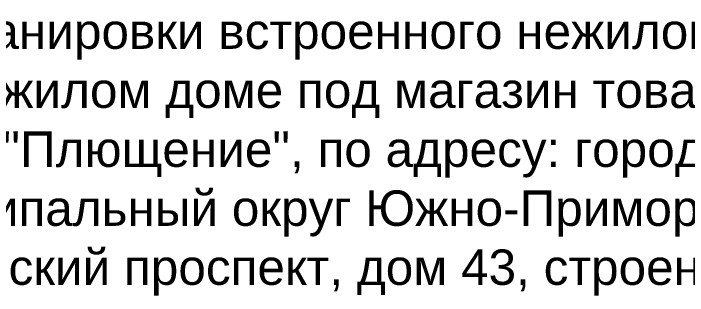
# Model space of a CAD drawing. Header units: metres. Extents: x -443 to 179, y -184 to -91.
# Drawn here: x -416.13 to -402.27, y -163.68 to -157.87 of the extents above; entities that cross this region are included whole.
import ezdxf

# ---------------------------------------------------------------- set-up
doc = ezdxf.new("R2010")
doc.units = ezdxf.units.M
doc.header["$MEASUREMENT"] = 0
doc.styles.add('GOST 2.304', font='CS_Gost2304.shx')

msp = doc.modelspace()

# ---------------------------------------------------------------- texts
at = {"color": 7, "linetype": 'Continuous', "lineweight": 0, "insert": (-409.58587192, -160.77653145), "char_height": 0.72857142857, "attachment_point": 5, "style": 'GOST 2.304'}
msp.add_mtext('{\\fArial|b0|i0|c204|p39;Проект перепланировки встроенного нежилого помещения\\P в многоквартирном жилом доме под магазин товаров повседневного\\P спроса Магнит ММ \\fArial|b0|i0|c0|p39;"\\fArial|b0|i0|c204|p39;Плющение\\fArial|b0|i0|c0|p39;", \\fArial|b0|i0|c204|p39;по адресу\\fArial|b0|i0|c0|p39;: \\fArial|b0|i0|c204|p39;город\\fArial|b0|i0|c0|p39; \\fArial|b0|i0|c204|p39;Санкт-Петербург\\fArial|b0|i0|c0|p39;,\\P\\fArial|b0|i0|c204|p39;муниципальный округ Южно-Приморский\\fArial|b0|i0|c0|p39;, \\fArial|b0|i0|c204|p39;\\PЛенинский проспект, дом 43, строение 1}', dxfattribs=at)

doc.saveas('drawing.dxf')
